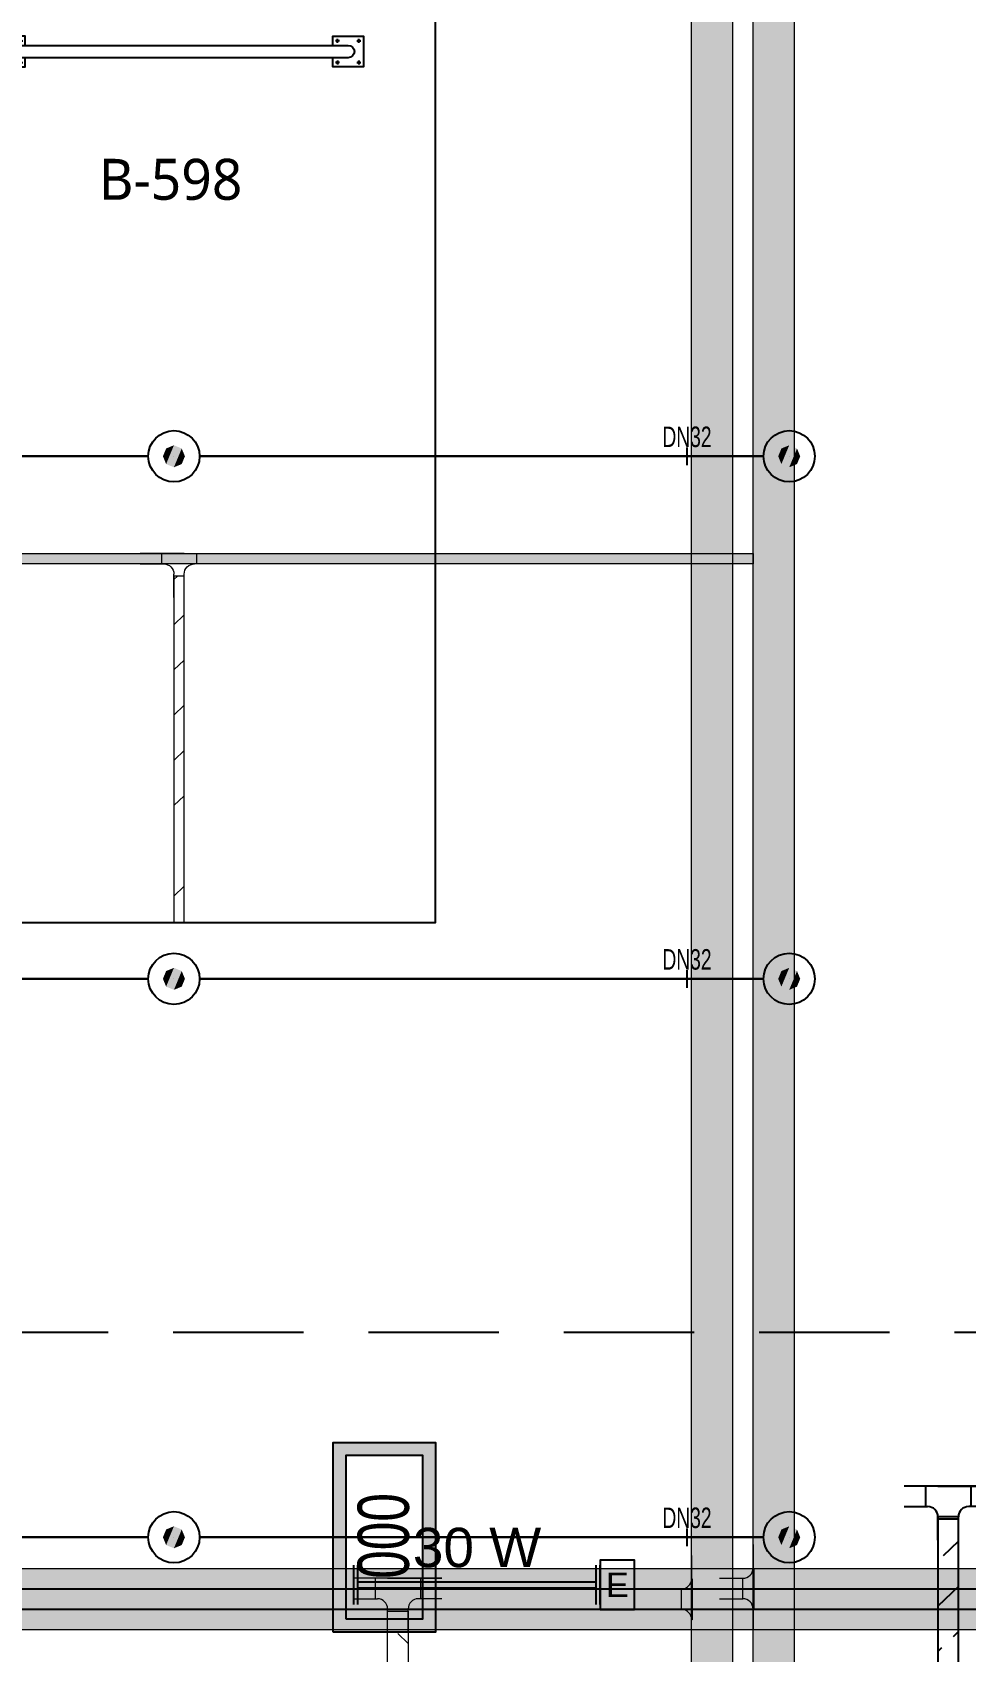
# Model space of a CAD drawing. Header units: millimetres. Extents: x -379292 to 1221486, y 92049 to 447512.
# Drawn here: x -171570 to -167020, y 140261 to 148162 of the extents above; entities that cross this region are included whole.
import ezdxf
from ezdxf.enums import TextEntityAlignment as Align

# ---------------------------------------------------------------- set-up
doc = ezdxf.new("R2010")
doc.units = ezdxf.units.MM
doc.linetypes.add('HIDDEN', pattern=[9.525, 6.35, -3.175])
for name, color, linetype in [('-M-YNGN-BORUID', 7, 'Continuous'), ('-M-YNGN-BORUUZUN', 7, 'Continuous'), ('-M-YNGN-BORUYUK', 7, 'Continuous'), ('-M-YNGN-SPR-YUK', 7, 'Continuous'), ('-M-YNGN-ZON6-CAP-', 7, 'Continuous'), ('-M-YNGN-ZON6-SPR-', 7, 'Continuous'), ('05_SYMBOL', 2, 'Continuous'), ('08_ARAÇ SAYIM', 140, 'Continuous'), ('08_LAMP', 4, 'Continuous'), ('202-A-Y-MahalAd', 141, 'Continuous'), ('E_CT_ZA', 6, 'Continuous')]:
    doc.layers.add(name, color=color, linetype=linetype)
doc.layers.add('-M-YNGN-SPR-CAPCIZGI', color=188, linetype='Continuous', plot=False)
for name, color, linetype, lineweight in [('-M-YNGN-ZON6', 2, 'SP', 30), ('E_CT_AYDINLATMA', 3, 'Continuous', 9), ('E_CT_KA', 4, 'Continuous', 9), ('E_CT_KIRMIZI', 1, 'Continuous', 9)]:
    doc.layers.add(name, color=color, linetype=linetype, lineweight=lineweight)
doc.styles.add('CIZGI', font='tahoma.ttf', dxfattribs={"width": 0.8, "oblique": 20})
doc.styles.add('HCAD', font='HCAD.SHX', dxfattribs={"width": 0.8, "height": 0.2})
doc.styles.add('PIPESIZE', font='hcad.shx', dxfattribs={"width": 0.8})
doc.styles.add('SPR-NOT', font='romans.shx')
doc.styles.get("Standard").update_dxf_attribs({"font": 'segoeuil.ttf'})
doc.styles.add('WMF-Arial', font='TURK.SHX')
doc.styles.add('YAZI-2', font='arial.ttf', dxfattribs={"height": 2})
doc.linetypes.add('SP', pattern='A,2,-0.1,["SP",CIZGI,S=0.14,R=0.2,X=0,Y=-0.07],-0.255', length=2.355)

# ---------------------------------------------------------------- blocks, each defined once
blk = doc.blocks.new('202_Vida')
at = {"color": 0, "linetype": 'ByBlock', "ltscale": 0.2}
for points in [[(0.96, 0), (-0.96, 0)], [(0, 0.96), (0, -0.96)]]:
    blk.add_lwpolyline(points, dxfattribs=at)
at = {"color": 0, "linetype": 'ByBlock'}
for radius in [0.42, 0.23, 0.155]:
    blk.add_circle((0, 0), radius, dxfattribs=at)
blk = doc.blocks.new('202_Stoper')
at = {"color": 0, "linetype": 'ByBlock'}
for points in [[(-750, -30), (-750, -75), (-900, -75), (-900, 75), (-750, 75), (-750, 30)], [(750, -30), (750, -75), (900, -75), (900, 75), (750, 75), (750, 30)]]:
    blk.add_lwpolyline(points, dxfattribs=at)
blk.add_lwpolyline([(825, -30, 1), (825, 30), (-825, 30, 1), (-825, -30)], format="xyb", close=True, dxfattribs=at)
at = {"color": 0, "linetype": 'ByBlock', "yscale": 10, "zscale": 10, "rotation": 180}
for p, xscale in [((-877, 53), -10), ((-772, 53), 10), ((772, 53), -10), ((877, 53), 10)]:
    blk.add_blockref('202_Vida', p, dxfattribs=dict(at, xscale=xscale))
at = {"color": 0, "linetype": 'ByBlock', "yscale": 10, "zscale": 10}
for p, xscale in [((-877, -52), 10), ((-772, -52), -10), ((772, -52), 10), ((877, -52), -10)]:
    blk.add_blockref('202_Vida', p, dxfattribs=dict(at, xscale=xscale))
blk = doc.blocks.new('202_Mahalblok')
at = {"color": 0, "linetype": 'ByBlock', "flags": 128}
blk.add_lwpolyline([(0, 0), (0, 5000), (2500, 5000), (2500, 0)], close=True, dxfattribs=at)
at = {"color": 252}
blk.add_blockref('202_Stoper', (1250, 750), dxfattribs=at)
at = {"color": 0, "linetype": 'ByBlock', "ltscale": 25}
blk.add_attdef('MAHALNO', text='', height=200, dxfattribs=at).set_placement((1208.7, 1390), align=Align.BOTTOM_CENTER)
blk = doc.blocks.new('OtoParkBodrumKatMimari')
at = {"layer": '05_SYMBOL', "color": 252, "linetype": 'HIDDEN', "ltscale": 100}
blk.add_lwpolyline([(118969.2, 41000), (30876.5, 41000, -0.179563), (29571.8, 41484.2), (17953.5, 51484.2, -0.695543), (19258.2, 55000), (127790.7, 55000, -0.645796), (129290.5, 51676.9), (120469.1, 41676.9, -0.215217)], format="xyb", close=True, dxfattribs=at)
at = {"layer": '202-A-Y-MahalAd', "color": 8, "ltscale": 25}
ref = blk.add_blockref('202_Mahalblok', (74250, 48000), dxfattribs=dict(at, xscale=-1, rotation=180))
ref.add_attrib('MAHALNO', 'B-598', dxfattribs={"layer": '0', "color": 0, "linetype": 'ByBlock', "ltscale": 25, "height": 200}).set_placement((75458.7, 46466.6), align=Align.BOTTOM_CENTER)
blk = doc.blocks.new('SP-C-UP-12')
at = {"ltscale": 10}
blk.add_line((0, 0), (0, 0), dxfattribs=at)
at = {"color": 1, "linetype": 'Continuous'}
blk.add_circle((0, 0), 12.5, dxfattribs=at)
at = {"ltscale": 10}
for points in [[(-5.37, 0), (-3.8, 3.8), (-3.8, -3.8), (0, 5.37)], [(-3.8, -3.8), (0, 5.37), (0, -5.37), (3.8, 3.8)], [(0, -5.37), (3.8, 3.8), (3.8, -3.8), (5.37, 0)]]:
    blk.add_solid(points, dxfattribs=at)
at = {"layer": '-M-YNGN-SPR-YUK', "style": 'SPR-NOT', "width": 0.5, "flags": 9}
for tag, p in [('YUK', (0, 17.77)), ('CAP', (0, 14.42)), ('TIP', (0.2, 10.78))]:
    blk.add_attdef(tag, text='', height=2.5, dxfattribs=at).set_placement(p, align=Align.MIDDLE_CENTER)
blk = doc.blocks.new('SPRKL100')
at = {"layer": '-M-YNGN-SPR-CAPCIZGI'}
blk.add_line((0, 0.431), (0, -0.431), dxfattribs=at)
at = {"layer": '-M-YNGN-BORUID', "color": 0, "style": 'HCAD', "width": 0.8, "flags": 1}
blk.add_attdef('DIC', text='', height=0.4, dxfattribs=at).set_placement((0, -1.693), align=Align.CENTER)
at = {"layer": '-M-YNGN-BORUUZUN', "color": 0, "style": 'HCAD', "width": 0.7}
blk.add_attdef('BOY', text='', height=0.8, dxfattribs=at).set_placement((0, -1.08), align=Align.CENTER)
at = {"layer": '-M-YNGN-BORUYUK', "color": 6, "style": 'PIPESIZE', "width": 0.8}
blk.add_attdef('YUK', text='', height=0.5, dxfattribs=at).set_placement((0, 1.866), align=Align.CENTER)
at = {"color": 0, "style": 'PIPESIZE', "width": 0.7}
blk.add_attdef('CAP', text='', height=1, dxfattribs=at).set_placement((0, 0.45), align=Align.CENTER)
blk = doc.blocks.new('A$C69E8D8A3')
at = {"layer": '-M-YNGN-ZON6', "ltscale": 500}
for p, q in [((-1551.01, 4391.88), (-1826.01, 4391.88)), ((-1251.01, 4391.88), (-1526.01, 4391.88)), ((-1551.01, 4136.88), (-1826.01, 4136.88)), ((-1251.01, 4136.88), (-1526.01, 4136.88)), ((-1551.01, 3864.38), (-1826.01, 3864.38)), ((-1251.01, 3864.38), (-1526.01, 3864.38))]:
    blk.add_line(p, q, dxfattribs=at)
at = {"layer": '-M-YNGN-ZON6-CAP-'}
ref = blk.add_blockref('SPRKL100', (-1288.35, 4391.88), dxfattribs=dict(at, xscale=10, yscale=10, zscale=10))
ref.add_attrib('CAP', 'DN32', dxfattribs={"layer": '0', "color": 0, "height": 10, "style": 'PIPESIZE', "width": 0.7}).set_placement((-1288.35, 4396.38), align=Align.CENTER)
ref = blk.add_blockref('SPRKL100', (-1288.35, 4136.88), dxfattribs=dict(at, xscale=10, yscale=10, zscale=10))
ref.add_attrib('CAP', 'DN32', dxfattribs={"layer": '0', "color": 0, "height": 10, "style": 'PIPESIZE', "width": 0.7}).set_placement((-1288.35, 4141.38), align=Align.CENTER)
ref = blk.add_blockref('SPRKL100', (-1288.35, 3864.38), dxfattribs=dict(at, xscale=10, yscale=10, zscale=10))
ref.add_attrib('CAP', 'DN32', dxfattribs={"layer": '0', "color": 0, "height": 10, "style": 'PIPESIZE', "width": 0.7}).set_placement((-1288.35, 3868.88), align=Align.CENTER)
at = {"layer": '-M-YNGN-ZON6-SPR-', "rotation": 180}
for p in [(-1538.51, 4391.88), (-1238.51, 4391.88), (-1538.51, 4136.88), (-1238.51, 4136.88), (-1538.51, 3864.38), (-1238.51, 3864.38)]:
    blk.add_blockref('SP-C-UP-12', p, dxfattribs=at)
blk = doc.blocks.new('*U592')
h = blk.add_hatch()
h.set_pattern_fill('ANSI33', color=0, scale=50, angle=1, style=0)
h.paths.add_polyline_path([(-1473.6, 100), (6306.4, 100), (6306.4, 0), (-1473.6, 0)])
at = {"color": 0}
blk.add_lwpolyline([(-1473.6, 100), (6306.4, 100), (6306.4, 0), (-1473.6, 0)], close=True, dxfattribs=at)
at = {"ltscale": 25, "flags": 1}
for tag, p in [('YUKSEKLIK', (-228.6, -148.7)), ('KALINLIK', (-228.6, -213.3))]:
    blk.add_attdef(tag, p, '', height=50, dxfattribs=at)
blk = doc.blocks.new('*U208')
at = {"color": 0}
for p, q in [((264, 264), (-164, 264)), ((-60, 264), (-60, 164)), ((0, 264), (264, 264)), ((160, 264), (160, 164)), ((-164, 164), (-50, 164)), ((264, 164), (150, 164)), ((0, 0), (0, 114)), ((0, 104), (100, 104)), ((100, 0), (100, 114))]:
    blk.add_line(p, q, dxfattribs=at)
for centre, start, end in [((-50, 114), 0, 90), ((150, 114), 90, 180)]:
    blk.add_arc(centre, 50, start, end, dxfattribs=at)
blk = doc.blocks.new('*U962')
h = blk.add_hatch()
h.set_pattern_fill('ANSI33', color=0, scale=50, angle=1, style=0)
h.paths.add_polyline_path([(-4140.8, 100), (259.2, 100), (259.2, 0), (-4140.8, 0)])
at = {"color": 0}
blk.add_lwpolyline([(-4140.8, 100), (259.2, 100), (259.2, 0), (-4140.8, 0)], close=True, dxfattribs=at)
at = {"ltscale": 25, "flags": 1}
for tag, p in [('YUKSEKLIK', (-228.6, -148.7)), ('KALINLIK', (-228.6, -213.3))]:
    blk.add_attdef(tag, p, '', height=50, dxfattribs=at)
blk = doc.blocks.new('*U453')
at = {"color": 0}
for p, q in [((264, 264), (-164, 264)), ((-60, 264), (-60, 164)), ((0, 264), (264, 264)), ((160, 264), (160, 164)), ((-164, 164), (-50, 164)), ((264, 164), (150, 164)), ((0, 0), (0, 114)), ((0, 104), (100, 104)), ((100, 0), (100, 114))]:
    blk.add_line(p, q, dxfattribs=at)
for centre, start, end in [((-50, 114), 0, 90), ((150, 114), 90, 180)]:
    blk.add_arc(centre, 50, start, end, dxfattribs=at)
blk = doc.blocks.new('*U976')
h = blk.add_hatch()
h.set_pattern_fill('ANSI33', color=0, scale=50, angle=1, style=0)
h.paths.add_polyline_path([(-78993.8, 200), (5063.5, 200), (5063.5, 0), (-78993.8, 0)])
at = {"color": 0}
blk.add_lwpolyline([(-78993.8, 200), (5063.5, 200), (5063.5, 0), (-78993.8, 0)], close=True, dxfattribs=at)
at = {"ltscale": 25, "flags": 1}
for tag, p in [('YUKSEKLIK', (-228.6, -148.7)), ('KALINLIK', (-228.6, -213.3))]:
    blk.add_attdef(tag, p, '', height=50, dxfattribs=at)
blk = doc.blocks.new('*U978')
h = blk.add_hatch()
h.set_pattern_fill('ANSI33', color=0, scale=50, angle=1, style=0)
h.paths.add_polyline_path([(-79395.1, 200), (-8.8, 200), (-8.8, 0), (-79395.1, 0)])
at = {"color": 0}
blk.add_lwpolyline([(-79395.1, 200), (-8.8, 200), (-8.8, 0), (-79395.1, 0)], close=True, dxfattribs=at)
at = {"ltscale": 25, "flags": 1}
for tag, p in [('YUKSEKLIK', (-228.6, -148.7)), ('KALINLIK', (-228.6, -213.3))]:
    blk.add_attdef(tag, p, '', height=50, dxfattribs=at)
blk = doc.blocks.new('*U473')
at = {"color": 0}
for p, q in [((-164, 164), (-50, 164)), ((-50, 164), (-50, 167)), ((-50, 167), (150, 167)), ((150, 167), (150, 164)), ((264, 164), (150, 164)), ((0, 0), (0, 114)), ((100, 114), (0, 114)), ((100, 0), (100, 114))]:
    blk.add_line(p, q, dxfattribs=at)
for centre, start, end in [((-50, 114), 0, 90), ((150, 114), 90, 180)]:
    blk.add_arc(centre, 50, start, end, dxfattribs=at)
blk = doc.blocks.new('*U474')
at = {"color": 0}
for p, q in [((-164, 164), (-50, 164)), ((-50, 164), (-50, 167)), ((-50, 167), (150, 167)), ((150, 167), (150, 164)), ((264, 164), (150, 164)), ((0, 0), (0, 114)), ((100, 114), (0, 114)), ((100, 0), (100, 114))]:
    blk.add_line(p, q, dxfattribs=at)
for centre, start, end in [((-50, 114), 0, 90), ((150, 114), 90, 180)]:
    blk.add_arc(centre, 50, start, end, dxfattribs=at)
blk = doc.blocks.new('40 W SIVA ÜSTÜ ETANJ LED E 50')
at = {"layer": '08_LAMP'}
for p, q in [((-625, -100), (-625, 100)), ((-605, -100), (-605, 100)), ((605, -100), (605, 100)), ((625, -100), (625, 100)), ((-605, 15), (605, 15)), ((-605, -15), (605, -15))]:
    blk.add_line(p, q, dxfattribs=at)
blk.add_lwpolyline([(625, -125), (800, -125), (800, 125), (625, 125)], close=True, dxfattribs=at)
at = {"layer": '08_LAMP', "color": 2, "style": 'YAZI-2'}
blk.add_text('30 W', height=200, dxfattribs=at).set_placement((0, 90), align=Align.CENTER)
blk.add_text('E', height=125, dxfattribs=at).set_placement((712.5, 0), align=Align.MIDDLE)
blk = doc.blocks.new('TEK YUZLU 1 SATIR 3 KARAKTER')
at = {"layer": '08_ARAÇ SAYIM'}
h = blk.add_hatch(color=7, dxfattribs=at)
h.dxf.hatch_style = 1
h.paths.add_polyline_path([(-40.04, 43.53), (40.04, 43.53), (40.04, 6.25), (-40.04, 6.25)], flags=16)
h.paths.add_polyline_path([(-46.29, 49.78), (46.29, 49.78), (46.29, 0), (-46.29, 0)])
for points in [[(-46.29, 49.78), (46.29, 49.78), (46.29, 0), (-46.29, 0)], [(-40.04, 43.53), (40.04, 43.53), (40.04, 6.25), (-40.04, 6.25)]]:
    blk.add_lwpolyline(points, close=True, dxfattribs=at)
at = {"layer": '08_ARAÇ SAYIM', "color": 7, "style": 'WMF-Arial', "width": 0.75}
blk.add_text('000', height=25, dxfattribs=at).set_placement((0.66, 12.94), align=Align.CENTER)
blk = doc.blocks.new('*U1030')
h = blk.add_hatch()
h.set_pattern_fill('ANSI33', color=0, scale=50, angle=1, style=0)
h.paths.add_polyline_path([(-2092.9, 50), (-402.9, 50), (-402.9, 0), (-2092.9, 0)])
at = {"color": 0}
blk.add_lwpolyline([(-2092.9, 50), (-402.9, 50), (-402.9, 0), (-2092.9, 0)], close=True, dxfattribs=at)
at = {"ltscale": 25, "flags": 1}
for tag, p in [('YUKSEKLIK', (-228.6, -148.7)), ('KALINLIK', (-228.6, -213.3))]:
    blk.add_attdef(tag, p, '', height=50, dxfattribs=at)
blk = doc.blocks.new('*U1012')
at = {"color": 0}
for p, q in [((214, 214), (-164, 214)), ((-164, 164), (-50, 164)), ((-60, 214), (-60, 164)), ((0, 214), (214, 214)), ((214, 164), (100, 164)), ((110, 214), (110, 164)), ((0, 0), (0, 114)), ((0, 104), (50, 104)), ((50, 0), (50, 114))]:
    blk.add_line(p, q, dxfattribs=at)
for centre, start, end in [((-50, 114), 0, 90), ((100, 114), 90, 180)]:
    blk.add_arc(centre, 50, start, end, dxfattribs=at)
blk = doc.blocks.new('*U1033')
h = blk.add_hatch()
h.set_pattern_fill('ANSI33', color=0, scale=50, angle=1, style=0)
h.paths.add_polyline_path([(-60748, 50), (403.2, 50), (403.2, 0), (-60748, 0)])
at = {"color": 0}
blk.add_lwpolyline([(-60748, 50), (403.2, 50), (403.2, 0), (-60748, 0)], close=True, dxfattribs=at)
at = {"ltscale": 25, "flags": 1}
for tag, p in [('YUKSEKLIK', (-228.6, -148.7)), ('KALINLIK', (-228.6, -213.3))]:
    blk.add_attdef(tag, p, '', height=50, dxfattribs=at)
blk = doc.blocks.new('*U1035')
h = blk.add_hatch()
h.set_pattern_fill('ANSI33', color=0, scale=50, angle=1, style=0)
h.paths.add_polyline_path([(-47993, 100), (-249.3, 100), (-249.3, 0), (-47993, 0)])
at = {"color": 0}
blk.add_lwpolyline([(-47993, 100), (-249.3, 100), (-249.3, 0), (-47993, 0)], close=True, dxfattribs=at)
at = {"ltscale": 25, "flags": 1}
for tag, p in [('YUKSEKLIK', (-228.6, -148.7)), ('KALINLIK', (-228.6, -213.3))]:
    blk.add_attdef(tag, p, '', height=50, dxfattribs=at)
blk = doc.blocks.new('*U1034')
h = blk.add_hatch()
h.set_pattern_fill('ANSI33', color=0, scale=50, angle=1, style=0)
h.paths.add_polyline_path([(-48733, 300), (-889.1, 300), (-889.1, 0), (-48733, 0)])
at = {"color": 0}
blk.add_lwpolyline([(-48733, 300), (-889.1, 300), (-889.1, 0), (-48733, 0)], close=True, dxfattribs=at)
at = {"ltscale": 25, "flags": 1}
for tag, p in [('YUKSEKLIK', (-228.6, -148.7)), ('KALINLIK', (-228.6, -213.3))]:
    blk.add_attdef(tag, p, '', height=50, dxfattribs=at)

msp = doc.modelspace()

# ---------------------------------------------------------------- block references
at = {"color": 8}
msp.add_blockref('OtoParkBodrumKatMimari', (-246354.8, 100818.8), dxfattribs=at)

# ---------------------------------------------------------------- next in the draw order: block references
at = {"layer": '-M-YNGN-ZON6', "ltscale": 25, "xscale": 10, "yscale": 10, "zscale": 10}
msp.add_blockref('A$C69E8D8A3', (-155494.7, 102175), dxfattribs=at)
at = {"layer": '08_ARAÇ SAYIM', "xscale": 10, "yscale": 10, "zscale": 10, "rotation": 90}
msp.add_blockref('TEK YUZLU 1 SATIR 3 KARAKTER', (-169604.8, 140818.8), dxfattribs=at)
at = {"layer": '08_LAMP', "xscale": 0.96, "yscale": 0.96, "zscale": 0.96}
msp.add_blockref('40 W SIVA ÜSTÜ ETANJ LED E 50', (-169402.1, 140586.6), dxfattribs=at)
at = {"layer": 'E_CT_AYDINLATMA', "color": 5, "rotation": 270}
for name, p in [('*U978', (-168355.7, 108860.9)), ('*U976', (-168055.7, 109162.2))]:
    msp.add_blockref(name, p, dxfattribs=at)
at = {"layer": 'E_CT_AYDINLATMA', "color": 2, "rotation": 270}
for name, p in [('*U473', (-168519.7, 140566.6)), ('*U474', (-168219.7, 140618.8))]:
    msp.add_blockref(name, p, dxfattribs=at)
at = {"layer": 'E_CT_AYDINLATMA', "color": 2}
msp.add_blockref('*U208', (-169837.9, 140354.8), dxfattribs=at)
at = {"layer": 'E_CT_AYDINLATMA', "rotation": 90}
msp.add_blockref('*U592', (-169737.9, 134152.3), dxfattribs=at)
at = {"layer": 'E_CT_KA', "rotation": 180}
for p in [(-216788.7, 140666.6), (-175643.9, 140666.6)]:
    msp.add_blockref('*U1034', p, dxfattribs=at)
at = {"layer": 'E_CT_KIRMIZI', "color": 1, "rotation": 180}
msp.add_blockref('*U1033', (-228803.7, 145618.8), dxfattribs=at)
at = {"layer": 'E_CT_KIRMIZI', "color": 2, "xscale": -1}
msp.add_blockref('*U1012', (-170829.8, 145404.8), dxfattribs=at)
at = {"layer": 'E_CT_KIRMIZI', "color": 1, "xscale": -1, "rotation": 269.9999999999999}
msp.add_blockref('*U1030', (-170879.8, 145911.7), dxfattribs=at)
at = {"layer": 'E_CT_ZA', "color": 2}
msp.add_blockref('*U453', (-167154.8, 140804.8), dxfattribs=at)
at = {"layer": 'E_CT_ZA', "color": 112, "xscale": -1, "rotation": 270}
msp.add_blockref('*U962', (-167154.8, 140659.6), dxfattribs=at)
at = {"layer": 'E_CT_ZA', "color": 112, "rotation": 180}
for p in [(-216348.7, 140566.6), (-175203.9, 140566.6)]:
    msp.add_blockref('*U1035', p, dxfattribs=at)

doc.saveas('drawing.dxf')
